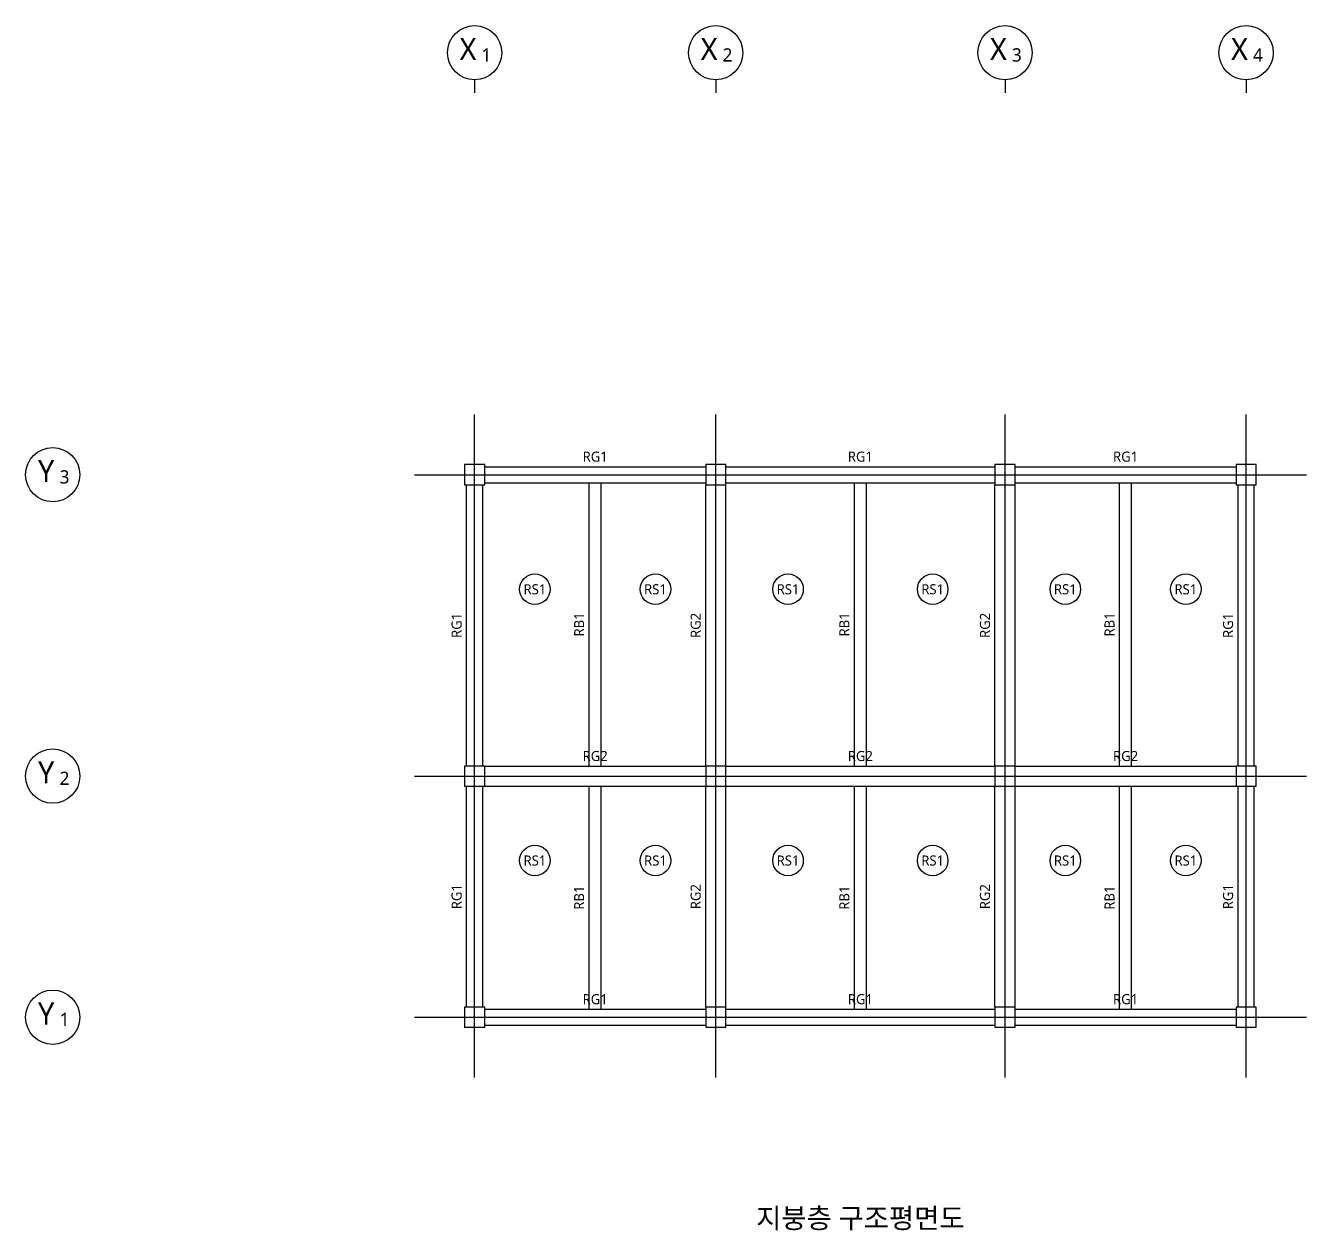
# Model space of a CAD drawing. Header units: millimetres. Extents: x -11175 to 201700, y -5303 to 124675.
# Drawn here: x 108825 to 140700, y 94696 to 124675 of the extents above; entities that cross this region are included whole.
import ezdxf
from ezdxf.enums import TextEntityAlignment as Align

# ---------------------------------------------------------------- set-up
doc = ezdxf.new("R2010")
doc.units = ezdxf.units.MM
for name, color, linetype in [('S-BEAM', 3, 'Continuous'), ('S-BEAM-TXT', 2, 'Continuous'), ('S-COLU', 7, 'Continuous'), ('S-GRID', 1, 'Continuous'), ('S-SLAB-TXT', 4, 'Continuous'), ('S-TITLE', 7, 'Continuous')]:
    doc.layers.add(name, color=color, linetype=linetype)
doc.styles.add('KOR', font='malgun.ttf')

msp = doc.modelspace()

# ---------------------------------------------------------------- linework, layer by layer
at = {"layer": 'DIM'}
for p, q in [((120000, 123325), (120000, 123004)), ((126000, 123325), (126000, 123004)), ((133200, 123325), (133200, 123004)), ((139200, 123325), (139200, 123004))]:
    msp.add_line(p, q, dxfattribs=at)
for centre in [(120000, 124000), (126000, 124000), (133200, 124000), (139200, 124000), (109500, 113500), (109500, 106000), (109500, 100000)]:
    msp.add_circle(centre, 675, dxfattribs=at)
at = {"layer": 'S-BEAM'}
for p, q in [((120250, 113700), (125750, 113700)), ((126250, 113700), (132950, 113700)), ((133450, 113700), (138950, 113700)), ((119800, 106250), (119800, 113250)), ((120200, 106250), (120200, 113250)), ((120250, 113300), (125750, 113300)), ((122850, 106250), (122850, 113300)), ((123150, 106250), (123150, 113300)), ((125750, 106250), (125750, 113250)), ((126250, 113300), (132950, 113300)), ((126250, 106250), (126250, 113250)), ((129450, 106250), (129450, 113300)), ((129750, 106250), (129750, 113300)), ((132950, 106250), (132950, 113250)), ((133450, 113300), (138950, 113300)), ((133450, 106250), (133450, 113250)), ((136050, 106250), (136050, 113300)), ((136350, 106250), (136350, 113300)), ((139000, 106250), (139000, 113250)), ((139400, 106250), (139400, 113250)), ((120250, 106250), (125750, 106250)), ((126250, 106250), (132950, 106250)), ((133450, 106250), (138950, 106250)), ((119800, 100250), (119800, 105750)), ((120200, 100250), (120200, 105750)), ((120250, 105750), (125750, 105750)), ((122850, 100200), (122850, 105750)), ((123150, 100200), (123150, 105750)), ((125750, 100250), (125750, 105750)), ((126250, 105750), (132950, 105750)), ((126250, 100250), (126250, 105750)), ((129450, 100200), (129450, 105750)), ((129750, 100200), (129750, 105750)), ((132950, 100250), (132950, 105750)), ((133450, 105750), (138950, 105750)), ((133450, 100250), (133450, 105750)), ((136050, 100200), (136050, 105750)), ((136350, 100200), (136350, 105750)), ((139000, 100250), (139000, 105750)), ((139400, 100250), (139400, 105750)), ((120250, 100200), (125750, 100200)), ((126250, 100200), (132950, 100200)), ((133450, 100200), (138950, 100200)), ((120250, 99800), (125750, 99800)), ((126250, 99800), (132950, 99800)), ((133450, 99800), (138950, 99800))]:
    msp.add_line(p, q, dxfattribs=at)
at = {"layer": 'S-COLU'}
for points in [[(119750, 113250), (120250, 113250), (120250, 113750), (119750, 113750)], [(125750, 113250), (126250, 113250), (126250, 113750), (125750, 113750)], [(132950, 113250), (133450, 113250), (133450, 113750), (132950, 113750)], [(138950, 113250), (139450, 113250), (139450, 113750), (138950, 113750)], [(119750, 105750), (120250, 105750), (120250, 106250), (119750, 106250)], [(125750, 105750), (126250, 105750), (126250, 106250), (125750, 106250)], [(132950, 105750), (133450, 105750), (133450, 106250), (132950, 106250)], [(138950, 105750), (139450, 105750), (139450, 106250), (138950, 106250)], [(119750, 99750), (120250, 99750), (120250, 100250), (119750, 100250)], [(125750, 99750), (126250, 99750), (126250, 100250), (125750, 100250)], [(132950, 99750), (133450, 99750), (133450, 100250), (132950, 100250)], [(138950, 99750), (139450, 99750), (139450, 100250), (138950, 100250)]]:
    msp.add_lwpolyline(points, close=True, dxfattribs=at)
at = {"layer": 'S-GRID'}
for p, q in [((120000, 98500), (120000, 115000)), ((126000, 98500), (126000, 115000)), ((133200, 98500), (133200, 115000)), ((139200, 98500), (139200, 115000)), ((118500, 113500), (140700, 113500)), ((118500, 106000), (140700, 106000)), ((118500, 100000), (140700, 100000))]:
    msp.add_line(p, q, dxfattribs=at)
at = {"layer": 'S-SLAB-TXT'}
for centre in [(121500, 110650), (124500, 110650), (127800, 110650), (131400, 110650), (134700, 110650), (137700, 110650), (121500, 103900), (124500, 103900), (127800, 103900), (131400, 103900), (134700, 103900), (137700, 103900)]:
    msp.add_circle(centre, 380, dxfattribs=at)

# ---------------------------------------------------------------- texts
at = {"layer": 'DIM', "style": 'KOR'}
for s, height, p in [('X', 550, (119836, 124092)), ('X', 550, (125836, 124092)), ('X', 550, (133036, 124092)), ('X', 550, (139036, 124092)), ('1', 330, (120294, 123946)), ('2', 330, (126294, 123946)), ('3', 330, (133494, 123946)), ('4', 330, (139494, 123946)), ('Y', 550, (109336, 113592)), ('3', 330, (109794, 113446)), ('Y', 550, (109336, 106092)), ('2', 330, (109794, 105946)), ('Y', 550, (109336, 100092)), ('1', 330, (109794, 99946))]:
    msp.add_text(s, height=height, dxfattribs=at).set_placement(p, align=Align.MIDDLE_CENTER)
at = {"layer": 'S-BEAM-TXT', "style": 'KOR'}
for s, p in [('RG1', (123000, 113950)), ('RG1', (129600, 113950)), ('RG1', (136200, 113950)), ('RG2', (123000, 106500)), ('RG2', (129600, 106500)), ('RG2', (136200, 106500)), ('RG1', (123000, 100450)), ('RG1', (129600, 100450)), ('RG1', (136200, 100450))]:
    msp.add_text(s, height=250, dxfattribs=at).set_placement(p, align=Align.MIDDLE_CENTER)
for s, p in [('RG1', (119550, 109750)), ('RB1', (122600, 109775)), ('RG2', (125500, 109750)), ('RB1', (129200, 109775)), ('RG2', (132700, 109750)), ('RB1', (135800, 109775)), ('RG1', (138750, 109750)), ('RG2', (125500, 103000)), ('RG2', (132700, 103000)), ('RG1', (119550, 103000)), ('RB1', (122600, 102975)), ('RB1', (129200, 102975)), ('RB1', (135800, 102975)), ('RG1', (138750, 103000))]:
    msp.add_text(s, height=250, rotation=90, dxfattribs=at).set_placement(p, align=Align.MIDDLE_CENTER)
at = {"layer": 'S-SLAB-TXT', "style": 'KOR'}
for p in [(121500, 110650), (124500, 110650), (127800, 110650), (131400, 110650), (134700, 110650), (137700, 110650), (121500, 103900), (124500, 103900), (127800, 103900), (131400, 103900), (134700, 103900), (137700, 103900)]:
    msp.add_text('RS1', height=250, dxfattribs=at).set_placement(p, align=Align.MIDDLE_CENTER)
at = {"layer": 'S-TITLE', "style": 'KOR'}
msp.add_text('지붕층 구조평면도', height=500, dxfattribs=at).set_placement((129600, 95000), align=Align.MIDDLE_CENTER)

doc.saveas('drawing.dxf')
